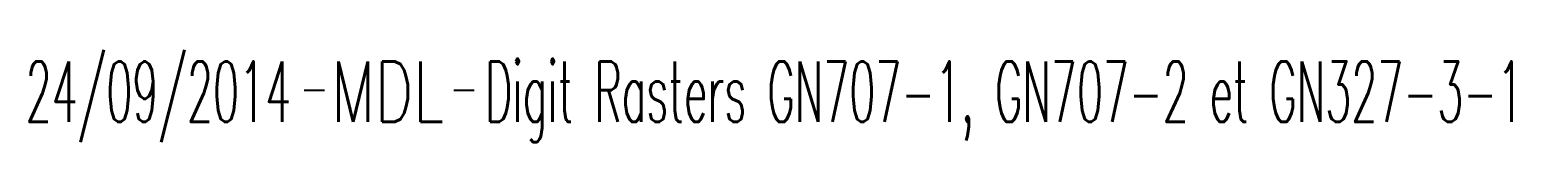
# Model space of a CAD drawing. Header units: millimetres. Extents: x 101000 to 102000, y 121011 to 122007.
# Drawn here: x 101944.83 to 101981.44, y 121011.34 to 121013.63 of the extents above; entities that cross this region are included whole.
import ezdxf
from ezdxf.enums import TextEntityAlignment as Align

# ---------------------------------------------------------------- set-up
doc = ezdxf.new("R2010")
doc.units = ezdxf.units.MM
doc.layers.get('0').update_dxf_attribs({"linetype": 'CONTINUOUS'})
doc.layers.add('L_150', color=1, linetype='CONTINUOUS')
doc.styles.get("Standard").update_dxf_attribs({"font": 'romans.shx', "width": 0.85})

# ---------------------------------------------------------------- blocks, each defined once
blk = doc.blocks.new('GIS_MODF')
at = {"color": 0, "linetype": 'Continuous', "flags": 128}
for points in [[(-2.176, -0.014), (-1.676, -0.014)], [(1.519, -0.014), (2.019, -0.014)]]:
    blk.add_lwpolyline(points, dxfattribs=at)
at = {"color": 0, "linetype": 'Continuous', "width": 0.5}
blk.add_attdef('DATE', text='', height=1.5, dxfattribs=at).set_placement((-2.502, -0.798), align=Align.RIGHT)
at = {"color": 0, "linetype": 'Continuous', "width": 1.771291}
blk.add_attdef('USER', text='', height=1.5, dxfattribs=at).set_placement((-1.507, -0.798), (1.276, -0.798), align=Align.FIT)
at = {"color": 0, "linetype": 'Continuous', "width": 0.5}
blk.add_attdef('DESC', (2.289, -0.798), '', height=1.5, dxfattribs=at)

msp = doc.modelspace()

# ---------------------------------------------------------------- block references
at = {"layer": 'L_150', "linetype": 'Continuous'}
ref = msp.add_blockref('GIS_MODF', (101953.789, 121012.641), dxfattribs=at)
ref.add_attrib('DATE', '24/09/2014', dxfattribs={"layer": '0', "color": 0, "linetype": 'Continuous', "height": 1.5, "width": 0.5}).set_placement((101951.287, 121011.842), align=Align.RIGHT)
ref.add_attrib('USER', 'MDL', dxfattribs={"layer": '0', "color": 0, "linetype": 'Continuous', "height": 1.5, "width": 0.638826}).set_placement((101952.282, 121011.842), (101955.065, 121011.842), align=Align.FIT)
ref.add_attrib('DESC', 'Digit Rasters GN707-1, GN707-2 et GN327-3-1', (101956.078, 121011.842), dxfattribs={"layer": '0', "color": 0, "linetype": 'Continuous', "height": 1.5, "width": 0.5})

doc.saveas('drawing.dxf')
